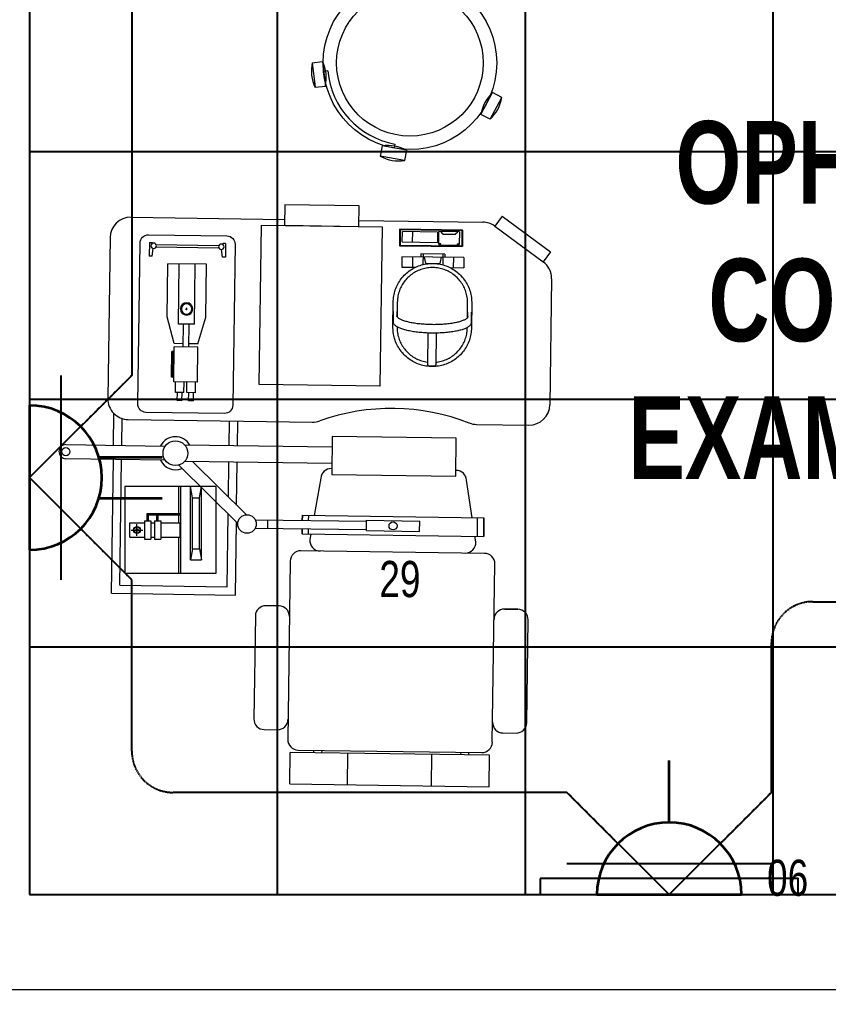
# Model space of a CAD drawing. Extents: x -12260 to 57327, y -29287 to 19916.
# Drawn here: x 16251 to 18210, y -13060 to -10710 of the extents above; entities that cross this region are included whole.
import ezdxf
from ezdxf.enums import TextEntityAlignment as Align

# ---------------------------------------------------------------- set-up
doc = ezdxf.new("R2010")
doc.units = 0
doc.header["$LTSCALE"] = 0.25
doc.linetypes.add('DASHDOT', pattern=[25.4, 12.7, -6.35, 0, -6.35])
doc.linetypes.add('HIDDEN', pattern=[9.525, 6.35, -3.175])
for name, color, linetype, lineweight in [('01-First Floor-FUR$0$72_EGR_BASE_TEXT', 252, 'Continuous', 5), ('01-First Floor-FUR$0$72_EGR_EQP_TAG', 142, 'Continuous', 5), ('01-First Floor-FUR$0$LOADING', 253, 'Continuous', 5), ('01-First Floor-FUR$0$Walls', 251, 'Continuous', 5), ('E-LITE-CLNG-CNDT', 6, 'DASHDOT', 35), ('E-LITE-EXIT-NUMB', 6, 'Continuous', 25), ('E-POWR-FLOR-CNDT', 6, 'HIDDEN', 25), ('E-POWR-WALL @ 100', 4, 'Continuous', 35)]:
    doc.layers.add(name, color=color, linetype=linetype, lineweight=lineweight)
doc.layers.add('01-First Floor-FUR$0$FALSE CEILING', color=251, linetype='Continuous')
doc.styles.add('01-First Floor-FUR$0$X3G_ENTITY_257CFD', font='swisscl.ttf', dxfattribs={"height": 200})
doc.styles.add('01-First Floor-FUR$0$X3G_ENTITY_9EC9', font='swisscl.ttf', dxfattribs={"height": 0.2})
doc.styles.add('DC_SIMPLEX', font='SIMPLEX.shx', dxfattribs={"width": 0.7})

# ---------------------------------------------------------------- blocks, each defined once
blk = doc.blocks.new('01-First Floor-FUR$0$ME12817-P')
for p, q in [((0, 0.0325), (0, 0.0025)), ((0, 0.0325), (0.0495, 0.0325)), ((0.0089, 0.027), (0.0037, 0.0325)), ((0.0356, 0.0261), (0.0138, 0.0261)), ((0.0457, 0.0325), (0.0405, 0.027)), ((0.0495, 0.0025), (0.0495, 0.0325)), ((0, 0), (0, 0.0025)), ((0, 0.0025), (0.0047, 0.0025)), ((0.0494, 0), (0, 0)), ((0.0047, 0.0025), (0.0047, 0)), ((0.0172, 0), (0.0172, -0.003)), ((0.0322, -0.003), (0.0322, 0)), ((0.0447, 0), (0.0447, 0.0025)), ((0.0447, 0.0025), (0.0495, 0.0025)), ((0.0494, 0.0025), (0.0494, 0)), ((0.0322, -0.003), (0.0172, -0.003))]:
    blk.add_line(p, q)
at = {"flags": 128}
for points in [[(0.0138, 0.0261), (0.0127, 0.0262), (0.0116, 0.0262), (0.0106, 0.0264), (0.0098, 0.0265), (0.0093, 0.0267), (0.0089, 0.027)], [(0.0405, 0.027), (0.0402, 0.0267), (0.0396, 0.0265), (0.0388, 0.0264), (0.0378, 0.0262), (0.0367, 0.0262), (0.0356, 0.0261)]]:
    blk.add_lwpolyline(points, dxfattribs=at)
blk = doc.blocks.new('01-First Floor-FUR$0$ME13372-P')
for p, q in [((0, 0), (0, -0.025)), ((0, 0), (0.085, 0)), ((0.025, 0), (0.025, -0.025)), ((0.085, -0.025), (0.085, 0)), ((0.085, -0.025), (0, -0.025))]:
    blk.add_line(p, q)
blk = doc.blocks.new('01-First Floor-FUR$0$ME12326-P')
for p, q in [((0, 0.22), (0, 0)), ((0, 0.22), (0.21, 0.22)), ((0.21, 0.22), (0.21, 0)), ((0.027, 0.1807), (0, 0.1852)), ((0.1775, 0.1852), (0, 0.1852)), ((0.1505, 0.1807), (0.027, 0.1807)), ((0.027, 0.1635), (0.027, 0.1807)), ((0.1505, 0.1807), (0.1775, 0.1852)), ((0.1505, 0.1635), (0.1505, 0.1807)), ((0.1775, 0.159), (0.1775, 0.1852)), ((0.027, 0.1635), (0, 0.159)), ((0.1775, 0.159), (0, 0.159)), ((0.1505, 0.1635), (0.027, 0.1635)), ((0.1505, 0.1635), (0.1775, 0.159)), ((0.21, 0.1355), (0, 0.1355)), ((0.0648, 0.1301), (0, 0.1301)), ((0.0648, 0.0536), (0.0648, 0.1355)), ((0.0679, 0.0806), (0.0679, 0.1355)), ((0.0875, 0.1301), (0.0679, 0.1301)), ((0.0875, 0.0867), (0.0875, 0.1327)), ((0.0875, 0.1327), (0.1225, 0.1327)), ((0.1225, 0.0867), (0.1225, 0.1327)), ((0.21, 0.1301), (0.1225, 0.1301)), ((0.0831, 0.0806), (0.0648, 0.0806)), ((0.0831, 0.0776), (0.0648, 0.0776)), ((0.0679, 0.0567), (0.0679, 0.0776)), ((0.0831, 0.0715), (0.0831, 0.0867)), ((0.0831, 0.0867), (0.1269, 0.0867)), ((0.0831, 0.0715), (0.1269, 0.0715)), ((0.0875, 0.0628), (0.0875, 0.0715)), ((0.1225, 0.0628), (0.1225, 0.0715)), ((0.1269, 0.0715), (0.1269, 0.0867)), ((0.0831, 0.0567), (0.0648, 0.0567)), ((0.0831, 0.0536), (0.0648, 0.0536)), ((0.0831, 0.0476), (0.0831, 0.0628)), ((0.0831, 0.0628), (0.1269, 0.0628)), ((0.0831, 0.0476), (0.1269, 0.0476)), ((0.0875, 0.0116), (0.0875, 0.0476)), ((0.1225, 0.0116), (0.1225, 0.0476)), ((0.1269, 0.0476), (0.1269, 0.0628)), ((0.1192, 0.0291), (0.0908, 0.0291)), ((0.105, 0.0152), (0.105, 0.0435)), ((0, 0), (0.21, 0)), ((0.1225, 0.0116), (0.0875, 0.0116))]:
    blk.add_line(p, q)
for radius in [0.00847, 0.00758, 0.00267]:
    blk.add_circle((0.105, 0.0293), radius)
blk = doc.blocks.new('01-First Floor-FUR$0$ME12281-P')
at = {"color": 0}
for p, q in [((0.4454, 0.3153), (0.0554, 0.3153)), ((0.0354, 0.2953), (0.0354, 0.1053)), ((0.414, 0.2923), (0.414, 0.2855)), ((0.4469, 0.2923), (0.414, 0.2923)), ((0.414, 0.2855), (0.4325, 0.283)), ((0.4469, 0.2855), (0.4447, 0.2855)), ((0.4469, 0.2923), (0.4469, 0.2855)), ((0.4654, 0.1053), (0.4654, 0.2953)), ((0.4356, 0.2759), (0.4356, 0.124)), ((0.4412, 0.2759), (0.4412, 0.1246)), ((0.2028, 0.2289), (0.2676, 0.2473)), ((0.2676, 0.2473), (0.3961, 0.2473)), ((0.3961, 0.2473), (0.3961, 0.1533)), ((0.0648, 0.2198), (0.0845, 0.2198)), ((0.0648, 0.2198), (0.0648, 0.2083)), ((0.0845, 0.2243), (0.1099, 0.2243)), ((0.0845, 0.2243), (0.0845, 0.2037)), ((0.1099, 0.2289), (0.1953, 0.2289)), ((0.1099, 0.2289), (0.1099, 0.1716)), ((0.1953, 0.2289), (0.1953, 0.1716)), ((0.2028, 0.2289), (0.2028, 0.2071)), ((0.2504, 0.2198), (0.3961, 0.2198)), ((0.2504, 0.2198), (0.2504, 0.1808)), ((0.0648, 0.2083), (0.0845, 0.2083)), ((0.0648, 0.1922), (0.0648, 0.1808)), ((0.0648, 0.1922), (0.0845, 0.1922)), ((0.0845, 0.2037), (0.1099, 0.2037)), ((0.0845, 0.1968), (0.0845, 0.1762)), ((0.0845, 0.1968), (0.1099, 0.1968)), ((0.1953, 0.2071), (0.2504, 0.2071)), ((0.1953, 0.1934), (0.2504, 0.1934)), ((0.2028, 0.1934), (0.2028, 0.1716)), ((0.2851, 0.2009), (0.2851, 0.1996)), ((0.2851, 0.2009), (0.2892, 0.2009)), ((0.2851, 0.1996), (0.2892, 0.1996)), ((0.2892, 0.2009), (0.2892, 0.1996)), ((0.0648, 0.1808), (0.0845, 0.1808)), ((0.0845, 0.1762), (0.1099, 0.1762)), ((0.1099, 0.1716), (0.1953, 0.1716)), ((0.1211, 0.1692), (0.1211, 0.166)), ((0.1211, 0.1692), (0.184, 0.1692)), ((0.1211, 0.166), (0.184, 0.166)), ((0.184, 0.1692), (0.184, 0.166)), ((0.2028, 0.1716), (0.2676, 0.1533)), ((0.2504, 0.1808), (0.3961, 0.1808)), ((0.2676, 0.1533), (0.3961, 0.1533)), ((0.414, 0.1151), (0.4325, 0.1175)), ((0.414, 0.1151), (0.414, 0.1082)), ((0.4469, 0.1082), (0.414, 0.1082)), ((0.4469, 0.1151), (0.4447, 0.1151)), ((0.4469, 0.1082), (0.4469, 0.1151)), ((0.0554, 0.0853), (0.4454, 0.0853))]:
    blk.add_line(p, q, dxfattribs=at)
for centre, radius in [((0.439, 0.2821), 0.00657), ((0.2871, 0.2003), 0.0149), ((0.2871, 0.2003), 0.0125), ((0.439, 0.1184), 0.00657)]:
    blk.add_circle(centre, radius, dxfattribs=at)
for centre, start, end in [((0.0554, 0.2953), 90, 180), ((0.4454, 0.2953), 0, 90), ((0.0554, 0.1053), 180, 270), ((0.4454, 0.1053), 270, 0)]:
    blk.add_arc(centre, 0.02, start, end, dxfattribs=at)
blk = doc.blocks.new('01-First Floor-FUR$0$ME18014A-P')
for p, q in [((0.2537, 1.2997), (0.2362, 1.2753)), ((0.2537, 1.2997), (0.3719, 1.2152)), ((-0.6447, 1.2847), (-0.2727, 1.2847)), ((-0.0927, 1.2847), (0.2071, 1.2847)), ((0.2362, 1.2753), (0.3544, 1.1908)), ((0.2362, 1.2753), (0.3544, 1.1908)), ((-0.6947, 1.2347), (-0.6947, 0.8447)), ((0.3719, 1.2152), (0.3544, 1.1908)), ((0.3753, 1.1501), (0.3753, 0.8447)), ((-0.6792, 0.7317), (-0.6792, 0.8085)), ((-0.6447, 0.7947), (-0.1986, 0.7947)), ((-0.3792, 0.7347), (-0.3792, 0.7947)), ((0.1986, 0.7947), (0.3253, 0.7947)), ((-0.7944, 0.7317), (-0.5539, 0.7317)), ((-0.15, 0.7347), (-0.5068, 0.7347)), ((-0.5539, 0.6977), (-0.7944, 0.6977)), ((-0.6792, 0.3732), (-0.6792, 0.6977)), ((-0.3759, 0.5465), (-0.5208, 0.6859)), ((-0.15, 0.6947), (-0.5068, 0.6947)), ((-0.3551, 0.5682), (-0.4867, 0.6947)), ((-0.3792, 0.5913), (-0.3792, 0.6947)), ((-0.15, 0.6826), (-0.1512, 0.6826)), ((0.1512, 0.6826), (0.15, 0.6826)), ((-0.1765, 0.6594), (-0.1913, 0.5686)), ((0.1913, 0.5686), (0.1765, 0.6594)), ((-0.2198, 0.5686), (-0.2198, 0.5554)), ((-0.2198, 0.5686), (0.2198, 0.5686)), ((-0.2198, 0.5554), (-0.2198, 0.5686)), ((-0.2044, 0.5554), (-0.2044, 0.5686)), ((0.2044, 0.5236), (0.2044, 0.5686)), ((0.2198, 0.5686), (0.2198, 0.5236)), ((0.2198, 0.5236), (0.2198, 0.5686)), ((-0.3792, 0.3732), (-0.3792, 0.5496)), ((-0.0644, 0.5554), (-0.3331, 0.5554)), ((-0.3037, 0.5554), (-0.3037, 0.5361)), ((-0.0644, 0.5586), (0.0644, 0.5586)), ((-0.0644, 0.5336), (-0.0644, 0.5586)), ((0.0644, 0.5336), (0.0644, 0.5586)), ((-0.3326, 0.5361), (-0.0644, 0.5361)), ((-0.2198, 0.5361), (-0.2198, 0.5236)), ((-0.2198, 0.5236), (-0.2198, 0.5361)), ((-0.2198, 0.5236), (0.2198, 0.5236)), ((-0.2044, 0.5236), (-0.2044, 0.5361)), ((-0.1986, 0.5236), (-0.2008, 0.5102)), ((-0.0644, 0.5336), (0.0644, 0.5336)), ((0.2008, 0.5102), (0.1986, 0.5236)), ((0.2223, 0.4826), (-0.2223, 0.4826)), ((-0.2477, 0.4572), (-0.2477, 0.0254)), ((0.2476, 0.0254), (0.2476, 0.4572)), ((-0.6792, 0.3732), (-0.3792, 0.3732)), ((-0.2731, 0.3484), (-0.3048, 0.3484)), ((0.273, 0.3484), (0.3048, 0.3484)), ((0.3048, 0.3484), (0.273, 0.3484)), ((-0.3302, 0.323), (-0.3302, 0.0738)), ((0.3302, 0.0738), (0.3302, 0.323)), ((-0.3048, 0.0484), (-0.2731, 0.0484)), ((0.273, 0.0484), (0.3048, 0.0484)), ((-0.2223, 0), (0.2223, 0)), ((-0.1841, -0.0063), (-0.1841, 0)), ((-0.1651, 0), (-0.1651, -0.0063)), ((0.1714, 0), (0.1714, -0.0063)), ((0.1905, 0), (0.1905, -0.0063)), ((-0.2413, -0.0826), (-0.2413, -0.0063)), ((0.2413, -0.0063), (-0.2413, -0.0063)), ((-0.1016, -0.0826), (-0.1016, -0.0063)), ((0.1011, -0.0063), (0.1011, -0.0826)), ((0.2413, -0.0826), (0.2413, -0.0063)), ((-0.2413, -0.0826), (0.2413, -0.0826))]:
    blk.add_line(p, q)
at = {"color": 8}
for p, q in [((-0.6592, 0.7317), (-0.6592, 0.7968)), ((-0.3992, 0.7347), (-0.3992, 0.7947)), ((-0.6592, 0.3932), (-0.6592, 0.6977)), ((-0.3992, 0.6105), (-0.3992, 0.6947)), ((-0.3992, 0.3932), (-0.3992, 0.5689)), ((-0.6592, 0.3932), (-0.3992, 0.3932))]:
    blk.add_line(p, q, dxfattribs=at)
for points in [[(-0.2727, 1.2703), (-0.0927, 1.2703), (-0.0927, 1.3203), (-0.2727, 1.3203)], [(-0.3289, 0.8843), (-0.3289, 1.2703), (-0.0364, 1.2703), (-0.0364, 0.8843)], [(-0.15, 0.6686), (0.15, 0.6686), (0.15, 0.7607), (-0.15, 0.7607)]]:
    blk.add_lwpolyline(points, close=True)
for centre, radius in [((-0.5292, 0.7147), 0.03), ((-0.7944, 0.7147), 0.01), ((-0.3535, 0.5457), 0.0225), ((0, 0.5461), 0.00979)]:
    blk.add_circle(centre, radius)
for centre, radius, start, end in [((-0.6447, 1.2347), 0.05, 90, 180), ((0.2071, 1.2347), 0.05, 54.4343, 90), ((0.3253, 1.1501), 0.05, 0, 54.4343), ((-0.6447, 0.8447), 0.05, 180, 270), ((0, 0.313), 0.5175, 69.5195, 110.4805), ((0.3253, 0.8447), 0.05, 270, 0), ((-0.1986, 0.8447), 0.05, 270, 290.4805), ((0.1986, 0.8447), 0.05, 249.5195, 270), ((-0.5292, 0.7147), 0.04, 30, 154.8331), ((-0.7944, 0.7147), 0.017, 90, 270), ((-0.5292, 0.7147), 0.04, 205.1669, 294.1023), ((-0.1512, 0.6572), 0.0254, 90, 175.0303), ((0.1512, 0.6572), 0.0254, 4.9697, 90), ((-0.1755, 0.508), 0.0254, 175.0303, 270), ((0.1755, 0.508), 0.0254, 270, 4.9697), ((-0.2223, 0.4572), 0.0254, 90, 180), ((0.2223, 0.4572), 0.0254, 0, 90), ((-0.3048, 0.323), 0.0254, 90, 180), ((-0.2731, 0.323), 0.0254, 0, 90), ((0.273, 0.323), 0.0254, 90, 180), ((0.3048, 0.323), 0.0254, 0, 90), ((-0.3048, 0.0738), 0.0254, 180, 270), ((-0.2731, 0.0738), 0.0254, 270, 0), ((0.273, 0.0738), 0.0254, 180, 270), ((0.3048, 0.0738), 0.0254, 270, 0), ((-0.2223, 0.0254), 0.0254, 180, 270), ((0.2223, 0.0254), 0.0254, 270, 0)]:
    blk.add_arc(centre, radius, start, end)
blk = doc.blocks.new('01-First Floor-FUR$0$HF10037B-P')
at = {"layer": '01-First Floor-FUR$0$LOADING'}
for p, q in [((0.2459, 0.134), (0.1859, 0.134)), ((0.1859, 0.134), (0.1859, 0.109)), ((0.2459, 0.134), (0.2459, 0.109)), ((0.2459, 0.109), (0.1859, 0.109)), ((0, 0), (-0.0142, -0.0583)), ((0, 0), (0.0243, -0.0059)), ((0.0243, -0.0059), (0.01, -0.0642)), ((0.4071, -0.0094), (0.431, -0.0018)), ((0.4071, -0.0094), (0.4255, -0.0665)), ((0.431, -0.0018), (0.4493, -0.0589)), ((0.4069, -0.0417), (0.4165, -0.0387)), ((-0.0142, -0.0583), (0.01, -0.0642)), ((0.4255, -0.0665), (0.4493, -0.0589)), ((0.0524, -0.2725), (0.0674, -0.2525)), ((0.0674, -0.2525), (0.1154, -0.2885)), ((0.3125, -0.2897), (0.362, -0.2558)), ((0.3761, -0.2764), (0.362, -0.2558)), ((0.0524, -0.2725), (0.1004, -0.3085)), ((0.3266, -0.3103), (0.3761, -0.2764)), ((0.3267, -0.268), (0.3323, -0.2763)), ((0.1004, -0.3085), (0.1154, -0.2885)), ((0.3266, -0.3103), (0.3125, -0.2897))]:
    blk.add_line(p, q, dxfattribs=at)
for radius in [0.21, 0.1775]:
    blk.add_circle((0.2161, -0.1014), radius, dxfattribs=at)
for centre, radius, start, end in [((0.2159, 0.0465), 0.0925, 71.0754, 108.9246), ((0.2159, 0.1965), 0.0925, 251.0754, 288.9246), ((0.0779, -0.0499), 0.0925, 147.3419, 185.1912), ((-0.0678, -0.0143), 0.0925, 327.3419, 5.1912), ((0.4996, -0.0113), 0.0925, 178.8412, 216.6904), ((0.3568, -0.057), 0.0925, 358.8412, 36.6904), ((0.2161, -0.1014), 0.2, 303.6037, 17.3657), ((0.0389, -0.3404), 0.0925, 34.1875, 72.0368), ((0.3867, -0.3449), 0.0925, 105.5121, 143.3614), ((0.1289, -0.2205), 0.0925, 214.1875, 252.0368), ((0.3019, -0.2212), 0.0925, 285.5121, 323.3614)]:
    blk.add_arc(centre, radius, start, end, dxfattribs=at)
blk = doc.blocks.new('01-First Floor-FUR$0$ME12818-P')
for p, q in [((-0.0262, 0.1712), (0.0316, 0.1712)), ((-0.0262, 0.1712), (-0.0262, 0.1635)), ((-0.0212, 0.1712), (-0.0212, 0.145)), ((0.0266, 0.1712), (0.0266, 0.145)), ((0.0316, 0.1712), (0.0316, 0.1635)), ((-0.0723, 0.1635), (0.0777, 0.1635)), ((-0.0723, 0.1635), (-0.0723, 0.1385)), ((-0.0468, 0.1635), (-0.0468, 0.1385)), ((-0.0148, 0.1485), (-0.0184, 0.1635)), ((0.0202, 0.1485), (-0.0148, 0.1485)), ((-0.0123, 0.1485), (-0.0123, 0.1471)), ((0.0177, 0.1471), (0.0177, 0.1485)), ((0.0238, 0.1635), (0.0202, 0.1485)), ((0.0521, 0.1635), (0.0521, 0.1385)), ((0.0777, 0.1635), (0.0777, 0.1385)), ((-0.0389, 0.1385), (-0.0723, 0.1385)), ((0.0777, 0.1385), (0.0442, 0.1385)), ((-0.0923, 0.0534), (-0.0923, -0.0066)), ((-0.0823, 0.018), (-0.0823, 0.0534)), ((0.0877, 0.0534), (0.0877, 0.018)), ((0.0977, -0.0066), (0.0977, 0.0534)), ((-0.0913, 0.0311), (-0.0913, 0.0053)), ((-0.0833, 0.0208), (-0.0833, 0.0311)), ((0.0887, 0.0311), (0.0887, 0.0208)), ((0.0967, 0.0053), (0.0967, 0.0311)), ((-0.0823, -0.0066), (-0.0823, -0.006)), ((-0.0053, -0.0205), (0.0107, -0.0205)), ((0.0877, -0.0061), (0.0877, -0.0066)), ((-0.0053, -0.0996), (-0.0058, -0.0996)), ((0.0107, -0.0996), (-0.0053, -0.0996)), ((0.0111, -0.0996), (0.0107, -0.0996))]:
    blk.add_line(p, q)
at = {"flags": 128}
for points in [[(0.0977, 0.0534), (0.0976, 0.0572), (0.0974, 0.061), (0.097, 0.0648), (0.0965, 0.0685), (0.0958, 0.0723), (0.095, 0.076), (0.094, 0.0796), (0.0929, 0.0833), (0.0916, 0.0869), (0.0902, 0.0904), (0.0886, 0.0939), (0.087, 0.0973), (0.0851, 0.1006), (0.0832, 0.1038), (0.0811, 0.107), (0.0789, 0.1101), (0.0766, 0.1131), (0.0741, 0.116), (0.0716, 0.1188), (0.0689, 0.1215), (0.0661, 0.1241), (0.0632, 0.1266), (0.0602, 0.129), (0.0572, 0.1312), (0.054, 0.1333), (0.0508, 0.1353), (0.0475, 0.1372), (0.0441, 0.1389), (0.0406, 0.1405), (0.0371, 0.1419), (0.0335, 0.1432), (0.0299, 0.1444), (0.0263, 0.1454), (0.0226, 0.1463), (0.0188, 0.147), (0.0151, 0.1476), (0.0113, 0.148), (0.0075, 0.1483), (0.0037, 0.1484), (-0.0001, 0.1483), (-0.0039, 0.1482), (-0.0077, 0.1478), (-0.0114, 0.1473), (-0.0152, 0.1467), (-0.0189, 0.1459), (-0.0226, 0.145), (-0.0262, 0.1439), (-0.0298, 0.1427), (-0.0334, 0.1413), (-0.0368, 0.1398), (-0.0403, 0.1381), (-0.0436, 0.1363), (-0.0469, 0.1344), (-0.0501, 0.1324), (-0.0532, 0.1302), (-0.0562, 0.1279), (-0.0592, 0.1255), (-0.062, 0.1229), (-0.0647, 0.1203), (-0.0674, 0.1176), (-0.0699, 0.1147), (-0.0723, 0.1118), (-0.0745, 0.1087), (-0.0767, 0.1056), (-0.0787, 0.1024), (-0.0806, 0.0991), (-0.0824, 0.0957), (-0.084, 0.0923), (-0.0855, 0.0888), (-0.0868, 0.0852), (-0.088, 0.0816), (-0.0891, 0.078), (-0.09, 0.0743), (-0.0907, 0.0705), (-0.0914, 0.0668), (-0.0918, 0.063), (-0.0921, 0.0592), (-0.0923, 0.0554), (-0.0923, 0.0534)], [(-0.0823, 0.0534), (-0.0822, 0.0568), (-0.082, 0.0602), (-0.0817, 0.0636), (-0.0812, 0.0669), (-0.0806, 0.0703), (-0.0799, 0.0736), (-0.079, 0.0769), (-0.078, 0.0801), (-0.0769, 0.0833), (-0.0756, 0.0865), (-0.0742, 0.0896), (-0.0727, 0.0926), (-0.0711, 0.0956), (-0.0693, 0.0985), (-0.0675, 0.1014), (-0.0655, 0.1041), (-0.0634, 0.1068), (-0.0612, 0.1094), (-0.0589, 0.1119), (-0.0565, 0.1144), (-0.054, 0.1167), (-0.0515, 0.1189), (-0.0488, 0.121), (-0.0461, 0.123), (-0.0432, 0.1249), (-0.0403, 0.1267), (-0.0374, 0.1284), (-0.0343, 0.1299), (-0.0313, 0.1313), (-0.0281, 0.1326), (-0.0249, 0.1338), (-0.0217, 0.1348), (-0.0184, 0.1357), (-0.0151, 0.1365), (-0.0118, 0.1371), (-0.0084, 0.1377), (-0.005, 0.138), (-0.0016, 0.1383), (0.0018, 0.1384), (0.0052, 0.1383), (0.0086, 0.1382), (0.012, 0.1379), (0.0153, 0.1374), (0.0187, 0.1369), (0.022, 0.1362), (0.0253, 0.1353), (0.0286, 0.1344), (0.0318, 0.1333), (0.0349, 0.132), (0.0381, 0.1307), (0.0411, 0.1292), (0.0441, 0.1276), (0.0471, 0.1259), (0.0499, 0.1241), (0.0527, 0.1221), (0.0554, 0.1201), (0.058, 0.1179), (0.0606, 0.1156), (0.063, 0.1133), (0.0654, 0.1108), (0.0676, 0.1082), (0.0698, 0.1056), (0.0718, 0.1029), (0.0737, 0.1001), (0.0755, 0.0972), (0.0772, 0.0943), (0.0788, 0.0912), (0.0803, 0.0882), (0.0816, 0.085), (0.0828, 0.0819), (0.0839, 0.0786), (0.0848, 0.0754), (0.0856, 0.0721), (0.0863, 0.0687), (0.0868, 0.0654), (0.0873, 0.062), (0.0875, 0.0586), (0.0877, 0.0552), (0.0877, 0.0534)], [(-0.0913, 0.0053), (-0.0912, 0.004), (-0.0909, 0.0028), (-0.0905, 0.0016), (-0.0898, 0.0005), (-0.089, -0.0007), (-0.0881, -0.0017), (-0.0871, -0.0028), (-0.0859, -0.0038), (-0.0845, -0.0047), (-0.0831, -0.0057), (-0.0815, -0.0066), (-0.0798, -0.0075), (-0.078, -0.0083), (-0.076, -0.0092), (-0.0739, -0.01), (-0.0718, -0.0108), (-0.0695, -0.0116), (-0.067, -0.0123), (-0.0645, -0.013), (-0.0619, -0.0137), (-0.0592, -0.0144), (-0.0563, -0.015), (-0.0534, -0.0156), (-0.0504, -0.0162), (-0.0473, -0.0167), (-0.0442, -0.0172), (-0.0409, -0.0177), (-0.0376, -0.0181), (-0.0343, -0.0185), (-0.0308, -0.0189), (-0.0274, -0.0192), (-0.0238, -0.0195), (-0.0203, -0.0198), (-0.0167, -0.02), (-0.013, -0.0202), (-0.0094, -0.0203), (-0.0057, -0.0204), (-0.002, -0.0205), (0.0017, -0.0205), (0.0054, -0.0205), (0.0091, -0.0204), (0.0128, -0.0204), (0.0164, -0.0202), (0.0201, -0.0201), (0.0237, -0.0199), (0.0273, -0.0196), (0.0309, -0.0194), (0.0344, -0.0191), (0.0378, -0.0187), (0.0412, -0.0183), (0.0446, -0.0179), (0.0478, -0.0175), (0.051, -0.017), (0.0542, -0.0165), (0.0572, -0.0159), (0.0602, -0.0153), (0.063, -0.0147), (0.0658, -0.0141), (0.0685, -0.0134), (0.0711, -0.0127), (0.0735, -0.012), (0.0759, -0.0112), (0.0782, -0.0104), (0.0803, -0.0096), (0.0823, -0.0088), (0.0842, -0.008), (0.086, -0.0071), (0.0876, -0.0062), (0.0892, -0.0052), (0.0906, -0.0043), (0.0918, -0.0033), (0.093, -0.0023), (0.094, -0.0012), (0.0948, -0.0002), (0.0955, 0.001), (0.0961, 0.0022), (0.0965, 0.0034), (0.0967, 0.0046), (0.0967, 0.0053)], [(-0.0833, 0.0208), (-0.0833, 0.0202), (-0.0831, 0.0195), (-0.0829, 0.0189), (-0.0825, 0.0182), (-0.082, 0.0175), (-0.0813, 0.0167), (-0.0805, 0.016), (-0.0796, 0.0152), (-0.0785, 0.0144), (-0.0773, 0.0136), (-0.076, 0.0128), (-0.0745, 0.012), (-0.0729, 0.0113), (-0.0711, 0.0105), (-0.0692, 0.0098), (-0.0672, 0.009), (-0.0651, 0.0083), (-0.0629, 0.0077), (-0.0606, 0.007), (-0.0581, 0.0064), (-0.0556, 0.0057), (-0.053, 0.0052), (-0.0502, 0.0046), (-0.0474, 0.0041), (-0.0445, 0.0036), (-0.0416, 0.0031), (-0.0385, 0.0027), (-0.0354, 0.0022), (-0.0322, 0.0019), (-0.029, 0.0015), (-0.0257, 0.0012), (-0.0224, 0.0009), (-0.019, 0.0007), (-0.0156, 0.0005), (-0.0122, 0.0003), (-0.0087, 0.0002), (-0.0052, 0.0001), (-0.0017, 0), (0.0017, 0), (0.0052, 0), (0.0087, 0), (0.0122, 0.0001), (0.0157, 0.0002), (0.0191, 0.0004), (0.0226, 0.0006), (0.026, 0.0008), (0.0293, 0.0011), (0.0326, 0.0014), (0.0359, 0.0017), (0.0391, 0.002), (0.0422, 0.0024), (0.0453, 0.0029), (0.0483, 0.0033), (0.0513, 0.0038), (0.0541, 0.0043), (0.0569, 0.0049), (0.0596, 0.0054), (0.0622, 0.006), (0.0647, 0.0067), (0.067, 0.0073), (0.0693, 0.008), (0.0715, 0.0087), (0.0736, 0.0094), (0.0755, 0.0101), (0.0773, 0.0109), (0.079, 0.0116), (0.0806, 0.0124), (0.082, 0.0132), (0.0833, 0.014), (0.0844, 0.0147), (0.0854, 0.0155), (0.0863, 0.0163), (0.087, 0.0171), (0.0876, 0.0178), (0.0881, 0.0185), (0.0884, 0.0192), (0.0886, 0.0198), (0.0887, 0.0204), (0.0887, 0.0208)], [(-0.0923, -0.0066), (-0.0922, -0.0104), (-0.092, -0.0142), (-0.0916, -0.018), (-0.0911, -0.0217), (-0.0904, -0.0255), (-0.0896, -0.0292), (-0.0886, -0.0329), (-0.0875, -0.0365), (-0.0862, -0.0401), (-0.0848, -0.0436), (-0.0833, -0.0471), (-0.0816, -0.0505), (-0.0797, -0.0538), (-0.0778, -0.0571), (-0.0757, -0.0603), (-0.0735, -0.0633), (-0.0712, -0.0663), (-0.0687, -0.0693), (-0.0662, -0.0721), (-0.0635, -0.0748), (-0.0607, -0.0774), (-0.0578, -0.0798), (-0.0549, -0.0822), (-0.0518, -0.0844), (-0.0486, -0.0866), (-0.0454, -0.0885), (-0.0421, -0.0904), (-0.0387, -0.0921), (-0.0352, -0.0937), (-0.0317, -0.0952), (-0.0282, -0.0965), (-0.0245, -0.0976), (-0.0209, -0.0986), (-0.0172, -0.0995), (-0.0135, -0.1002), (-0.0097, -0.1008), (-0.0059, -0.1012), (-0.0021, -0.1015), (0.0017, -0.1016), (0.0055, -0.1016), (0.0093, -0.1014), (0.013, -0.101), (0.0168, -0.1006), (0.0206, -0.0999), (0.0243, -0.0991), (0.028, -0.0982), (0.0316, -0.0971), (0.0352, -0.0959), (0.0387, -0.0945), (0.0422, -0.093), (0.0456, -0.0913), (0.049, -0.0896), (0.0523, -0.0876), (0.0555, -0.0856), (0.0586, -0.0834), (0.0616, -0.0811), (0.0646, -0.0787), (0.0674, -0.0762), (0.0701, -0.0735), (0.0727, -0.0708), (0.0753, -0.0679), (0.0776, -0.065), (0.0799, -0.0619), (0.0821, -0.0588), (0.0841, -0.0556), (0.086, -0.0523), (0.0878, -0.0489), (0.0894, -0.0455), (0.0909, -0.042), (0.0922, -0.0384), (0.0934, -0.0348), (0.0945, -0.0312), (0.0954, -0.0275), (0.0961, -0.0238), (0.0967, -0.02), (0.0972, -0.0162), (0.0975, -0.0125), (0.0977, -0.0087), (0.0977, -0.0066)], [(-0.0073, -0.091), (-0.0099, -0.0907), (-0.0133, -0.0901), (-0.0166, -0.0894), (-0.0199, -0.0886), (-0.0232, -0.0876), (-0.0264, -0.0865), (-0.0296, -0.0853), (-0.0327, -0.0839), (-0.0357, -0.0824), (-0.0387, -0.0808), (-0.0417, -0.0791), (-0.0445, -0.0773), (-0.0473, -0.0753), (-0.05, -0.0733), (-0.0527, -0.0711), (-0.0552, -0.0689), (-0.0576, -0.0665), (-0.06, -0.064), (-0.0622, -0.0615), (-0.0644, -0.0588), (-0.0664, -0.0561), (-0.0683, -0.0533), (-0.0701, -0.0504), (-0.0718, -0.0475), (-0.0734, -0.0445), (-0.0749, -0.0414), (-0.0762, -0.0383), (-0.0774, -0.0351), (-0.0785, -0.0319), (-0.0794, -0.0286), (-0.0802, -0.0253), (-0.0809, -0.022), (-0.0815, -0.0186), (-0.0819, -0.0152), (-0.0821, -0.0118), (-0.0823, -0.0084), (-0.0823, -0.0066)], [(-0.0073, -0.0204), (-0.0073, -0.0976)], [(0.0877, -0.0066), (0.0876, -0.01), (0.0874, -0.0134), (0.0871, -0.0168), (0.0866, -0.0202), (0.086, -0.0235), (0.0853, -0.0268), (0.0844, -0.0301), (0.0834, -0.0334), (0.0822, -0.0366), (0.081, -0.0397), (0.0796, -0.0428), (0.0781, -0.0459), (0.0765, -0.0488), (0.0747, -0.0518), (0.0728, -0.0546), (0.0709, -0.0574), (0.0688, -0.0601), (0.0666, -0.0627), (0.0643, -0.0652), (0.0619, -0.0676), (0.0594, -0.0699), (0.0569, -0.0721), (0.0542, -0.0742), (0.0514, -0.0762), (0.0486, -0.0781), (0.0457, -0.0799), (0.0428, -0.0816), (0.0397, -0.0831), (0.0366, -0.0845), (0.0335, -0.0858), (0.0303, -0.087), (0.0271, -0.088), (0.0238, -0.089), (0.0205, -0.0897), (0.0171, -0.0904), (0.0138, -0.0909), (0.0127, -0.091)], [(0.0127, -0.0976), (0.0127, -0.0204)], [(-0.0059, -0.0995), (-0.0062, -0.0994), (-0.0066, -0.0992), (-0.0069, -0.0989), (-0.0071, -0.0985), (-0.0073, -0.0981), (-0.0073, -0.0976)], [(0.0127, -0.0976), (0.0126, -0.0981), (0.0125, -0.0985), (0.0123, -0.0989), (0.0119, -0.0992), (0.0116, -0.0994), (0.0113, -0.0995)]]:
    blk.add_lwpolyline(points, dxfattribs=at)
for centre, major_axis, start_param, end_param in [((-0.0053, -0.02), (0.002, 0), 3.665191, 4.712389), ((0.0107, -0.02), (-0.002, 0), 1.570796, 2.617994)]:
    blk.add_ellipse(centre, major_axis=major_axis, ratio=0.262075, start_param=start_param, end_param=end_param)
blk = doc.blocks.new('01-First Floor-FUR')
at = {"layer": '01-First Floor-FUR$0$FALSE CEILING', "linetype": 'Continuous'}
for p, q in [((16876, -12830), (16876, -8830)), ((17476, -12830), (17476, -8830)), ((18076, -12830), (18076, -8830)), ((16276, -11030), (20276, -11030)), ((16276, -11630), (20276, -11630)), ((16276, -12230), (20276, -12230))]:
    blk.add_line(p, q, dxfattribs=at)
at = {"layer": '01-First Floor-FUR$0$FALSE CEILING'}
blk.add_lwpolyline([(16276, -12830), (20276, -12830), (20276, -8830), (16276, -8830)], close=True, dxfattribs=at)
at = {"layer": '01-First Floor-FUR$0$FALSE CEILING', "extrusion": (2.89575e-08, -3.68664e-07, 1), "elevation": -0.1}
blk.add_lwpolyline([(17322.7, -11260.3), (17172.7, -11258.2), (17173.3, -11218.2), (17323.3, -11220.3)], close=True, dxfattribs=at)
at = {"layer": '01-First Floor-FUR$0$FALSE CEILING', "elevation": -0.1}
blk.add_lwpolyline([(17511.5, -12790.9), (17511.5, -12830), (18136.6, -12830), (18136.6, -12790.9), (17511.5, -12790.9)], dxfattribs=at)
at = {"layer": '01-First Floor-FUR$0$LOADING', "extrusion": (2.89575e-08, -3.68664e-07, 1), "elevation": -0.1}
blk.add_lwpolyline([(17322.7, -11260.3), (17172.7, -11258.2), (17173.3, -11218.2), (17323.3, -11220.3)], close=True, dxfattribs=at)
at = {"layer": '01-First Floor-FUR$0$LOADING', "elevation": -0.1}
blk.add_lwpolyline([(17511.5, -12790.9), (17511.5, -12830), (18136.6, -12830), (18136.6, -12790.9), (17511.5, -12790.9)], dxfattribs=at)
at = {"layer": '01-First Floor-FUR$0$Walls'}
for p, q in [((16276, -10560), (16276, -12830)), ((16276, -12830), (18255.8, -12830)), ((16136, -13060), (18255.8, -13060))]:
    blk.add_line(p, q, dxfattribs=at)
at = {"layer": '01-First Floor-FUR$0$LOADING', "extrusion": (-2.79672e-08, 3.6788e-07, -1), "xscale": -1000.000000000001, "yscale": 1000.000000000001, "zscale": 999.999999999999, "rotation": 117.971696169471}
blk.add_blockref('01-First Floor-FUR$0$HF10037B-P', (-17387.6, -10672, 0.1), dxfattribs=at)
at = {"layer": '01-First Floor-FUR$0$LOADING', "extrusion": (2.85035e-08, -3.68824e-07, 1)}
for name, p, xscale, yscale, zscale, rotation in [('01-First Floor-FUR$0$ME18014A-P', (17148.1, -12482.8, -0.1), 1000.000000000001, 1000.000000000001, 1000.000000000001, 359.1953338182954), ('01-First Floor-FUR$0$ME12817-P', (17315.8, -11256.8, -0.1), -1000.000000000001, 1000.000000000002, 1000.000000000002, 359.1953338182954), ('01-First Floor-FUR$0$ME12818-P', (17253.3, -11449.4, -0.1), -1000, 999.9999999999976, 999.9999999999993, 359.4407803060836)]:
    blk.add_blockref(name, p, dxfattribs=dict(at, xscale=xscale, yscale=yscale, zscale=zscale, rotation=rotation))
at = {"layer": '01-First Floor-FUR$0$LOADING', "lineweight": 15, "extrusion": (2.85035e-08, -3.68824e-07, 1), "xscale": -1000, "yscale": 999.9999999999976, "zscale": 999.9999999999993, "rotation": 269.1953338182955}
blk.add_blockref('01-First Floor-FUR$0$ME12281-P', (16451.8, -11695.7, 3.2), dxfattribs=at)
at = {"layer": '01-First Floor-FUR$0$LOADING', "extrusion": (2.85583e-08, -3.69666e-07, 1), "xscale": -1000, "yscale": 1000, "zscale": 1000.000000000002, "rotation": 179.1953338182953}
blk.add_blockref('01-First Floor-FUR$0$ME13372-P', (17178.1, -11248.8, -0.1), dxfattribs=at)
at = {"layer": '01-First Floor-FUR$0$LOADING', "xscale": 1000, "yscale": 1000, "zscale": 1000, "rotation": 269.9999999975756}
blk.add_blockref('01-First Floor-FUR$0$ME12326-P', (16506.8, -11841.8, -0.1), dxfattribs=at)
at = {"layer": '01-First Floor-FUR$0$72_EGR_BASE_TEXT', "insert": (18790.2, -10956.2, 0), "char_height": 200, "width": 2836.609, "attachment_point": 2, "style": '01-First Floor-FUR$0$X3G_ENTITY_9EC9'}
blk.add_mtext('{\\fSwis721 LtCn BT|b1|i0|c0|p34;OPHTHALMOLOGY CONSULTATION / EXAMINATION ROOM}', dxfattribs=at)
at = {"layer": '01-First Floor-FUR$0$72_EGR_EQP_TAG', "char_height": 87.47, "attachment_point": 2, "style": '01-First Floor-FUR$0$X3G_ENTITY_257CFD'}
for s, insert in [('29', (17172.4, -12021.8, -0.1)), ('06', (18110.8, -12745.4, -0.1))]:
    blk.add_mtext(s, dxfattribs=dict(at, insert=insert))
blk = doc.blocks.new('*U30')
for p, q in [((-0.5, -1.677), (-0.5, -3.211)), ((0.5, -1.677), (0.5, -3.211))]:
    blk.add_line(p, q)
blk.add_lwpolyline([(-1.75, 0, 1), (1.75, 0)], format="xyb", close=True)
at = {"layer": 'Defpoints'}
for p, q in [((-2.475, -2.475), (0, 0)), ((2.475, -2.475), (0, 0)), ((2.475, -0.758), (-2.475, -0.758))]:
    blk.add_line(p, q, dxfattribs=at)
at = {"layer": 'E-LITE-EXIT-NUMB', "style": 'DC_SIMPLEX', "width": 0.7, "flags": 8}
blk.add_attdef('TYPE', text='', height=2, rotation=360, dxfattribs=at).set_placement((-2.682, 5.238), align=Align.RIGHT)
blk.add_attdef('CIRCUIT', (2.682, 5.238), '', height=2, rotation=360, dxfattribs=at)
blk = doc.blocks.new('*U12')
blk.add_line((1.75, 0), (3.25, 0))
blk.add_lwpolyline([(0, -1.75, 1), (0, 1.75)], format="xyb", close=True)
at = {"layer": 'Defpoints'}
for p, q in [((2.475, 2.475), (0, 0)), ((0.758, 2.475), (0.758, -2.475)), ((2.475, -2.475), (0, 0))]:
    blk.add_line(p, q, dxfattribs=at)
at = {"layer": 'E-LITE-EXIT-NUMB', "style": 'DC_SIMPLEX', "width": 0.7, "flags": 8}
blk.add_attdef('TYPE', text='', height=2, rotation=360, dxfattribs=at).set_placement((-2.682, 5.238), align=Align.RIGHT)
blk.add_attdef('CIRCUIT', (2.682, 5.238), '', height=2, rotation=360, dxfattribs=at)

msp = doc.modelspace()

# ---------------------------------------------------------------- linework, layer by layer
at = {"layer": 'E-POWR-FLOR-CNDT'}
for points in [[(18766.7, -8969.6), (18658.9, -9077.5), (16623.5, -9077.5, 0.414214), (16523.5, -9177.5), (16523.5, -11572.5), (16399.7, -11696.2)], [(17700.3, -12706.3), (17576.6, -12582.5), (16623.5, -12582.5, -0.414214), (16523.5, -12482.5), (16523.5, -12067.5), (16399.7, -11943.7)], [(17946.5, -12707.6), (18071.6, -12582.5), (18071.6, -12220.4, -0.414214), (18171.6, -12120.4), (20028.5, -12120.4), (20200.2, -11948.7)]]:
    msp.add_lwpolyline(points, format="xyb", dxfattribs=at)

# ---------------------------------------------------------------- block references
at = {"layer": 'E-LITE-CLNG-CNDT'}
msp.add_blockref('01-First Floor-FUR', (0, 0), dxfattribs=at)
at = {"layer": 'E-POWR-WALL @ 100', "xscale": 100, "yscale": 100, "zscale": 100, "rotation": 89.99999999999999}
for name, p in [('*U30', (16276, -11820)), ('*U12', (17824.1, -12830, -0.1))]:
    msp.add_blockref(name, p, dxfattribs=at)

doc.saveas('drawing.dxf')
